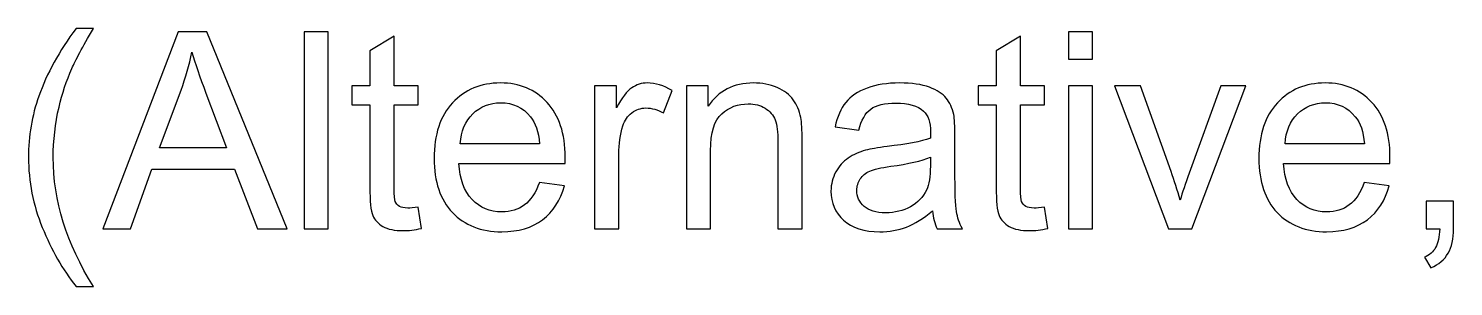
# Model space of a CAD drawing. Header units: centimetres. Extents: x 16 to 194, y -201 to 17.
# Drawn here: x 65.74 to 78.91, y -15.71 to -13.33 of the extents above; entities that cross this region are included whole.
import ezdxf

# ---------------------------------------------------------------- set-up
doc = ezdxf.new("R2010")
doc.units = ezdxf.units.CM
doc.header["$MEASUREMENT"] = 0
doc.layers.add('Layer 1', color=7, linetype='Continuous')

msp = doc.modelspace()

# ---------------------------------------------------------------- linework, layer by layer
at = {"layer": 'Layer 1', "color": 250}
for points, knots in [([(66.17965, -15.7135), (66.05688, -15.55814), (65.95274, -15.37653), (65.86765, -15.16825), (65.78256, -14.95997), (65.74023, -14.74407), (65.74023, -14.52097), (65.74023, -14.32412), (65.77198, -14.13574), (65.83548, -13.95582), (65.90999, -13.74669), (66.02471, -13.53841), (66.17965, -13.33098), (66.17965, -13.33098), (66.33967, -13.33098), (66.33967, -13.33098), (66.23976, -13.50285), (66.1733, -13.62562), (66.14113, -13.69928), (66.09075, -13.81316), (66.05096, -13.93211), (66.02217, -14.05615), (65.98661, -14.21067), (65.96883, -14.36603), (65.96883, -14.52224), (65.96883, -14.91975), (66.09244, -15.31684), (66.33967, -15.7135), (66.33967, -15.7135), (66.17965, -15.7135), (66.17965, -15.7135)], [0, 0, 0, 0, 0.1, 0.1, 0.1, 0.2, 0.2, 0.2, 0.3, 0.3, 0.3, 0.4, 0.4, 0.4, 0.5, 0.5, 0.5, 0.6, 0.6, 0.6, 0.7, 0.7, 0.7, 0.8, 0.8, 0.8, 0.9, 0.9, 0.9, 1, 1, 1, 1]), ([(66.4273, -15.1801), (66.4273, -15.1801), (67.12495, -13.36146), (67.12495, -13.36146), (67.12495, -13.36146), (67.38954, -13.36146), (67.38954, -13.36146), (67.38954, -13.36146), (68.12995, -15.1801), (68.12995, -15.1801), (68.12995, -15.1801), (67.85605, -15.1801), (67.85605, -15.1801), (67.85605, -15.1801), (67.64565, -14.62892), (67.64565, -14.62892), (67.64565, -14.62892), (66.87984, -14.62892), (66.87984, -14.62892), (66.87984, -14.62892), (66.68257, -15.1801), (66.68257, -15.1801), (66.68257, -15.1801), (66.4273, -15.1801), (66.4273, -15.1801)], [0, 0, 0, 0, 0.125, 0.125, 0.125, 0.25, 0.25, 0.25, 0.375, 0.375, 0.375, 0.5, 0.5, 0.5, 0.625, 0.625, 0.625, 0.75, 0.75, 0.75, 0.875, 0.875, 0.875, 1, 1, 1, 1]), ([(68.28785, -15.1801), (68.28785, -15.1801), (68.28785, -13.36146), (68.28785, -13.36146), (68.28785, -13.36146), (68.51137, -13.36146), (68.51137, -13.36146), (68.51137, -13.36146), (68.51137, -15.1801), (68.51137, -15.1801), (68.51137, -15.1801), (68.28785, -15.1801), (68.28785, -15.1801)], [0, 0, 0, 0, 0.25, 0.25, 0.25, 0.5, 0.5, 0.5, 0.75, 0.75, 0.75, 1, 1, 1, 1]), ([(69.34237, -14.98071), (69.34237, -14.98071), (69.37285, -15.17798), (69.37285, -15.17798), (69.3102, -15.19111), (69.25389, -15.19788), (69.20479, -15.19788), (69.12393, -15.19788), (69.06128, -15.18518), (69.0164, -15.15936), (68.97195, -15.13353), (68.94063, -15.10009), (68.92242, -15.05818), (68.90422, -15.01627), (68.89533, -14.92822), (68.89533, -14.79402), (68.89533, -14.79402), (68.89533, -14.03456), (68.89533, -14.03456), (68.89533, -14.03456), (68.73023, -14.03456), (68.73023, -14.03456), (68.73023, -14.03456), (68.73023, -13.86184), (68.73023, -13.86184), (68.73023, -13.86184), (68.89533, -13.86184), (68.89533, -13.86184), (68.89533, -13.86184), (68.89533, -13.53587), (68.89533, -13.53587), (68.89533, -13.53587), (69.11885, -13.40168), (69.11885, -13.40168), (69.11885, -13.40168), (69.11885, -13.86184), (69.11885, -13.86184), (69.11885, -13.86184), (69.34237, -13.86184), (69.34237, -13.86184), (69.34237, -13.86184), (69.34237, -14.03456), (69.34237, -14.03456), (69.34237, -14.03456), (69.11885, -14.03456), (69.11885, -14.03456), (69.11885, -14.03456), (69.11885, -14.80672), (69.11885, -14.80672), (69.11885, -14.87064), (69.12266, -14.91171), (69.1307, -14.92991), (69.13832, -14.94811), (69.15102, -14.96251), (69.1688, -14.97351), (69.18658, -14.9841), (69.21198, -14.9896), (69.245, -14.9896), (69.26956, -14.9896), (69.30215, -14.98664), (69.34237, -14.98071)], [0, 0, 0, 0, 0.05, 0.05, 0.05, 0.1, 0.1, 0.1, 0.15, 0.15, 0.15, 0.2, 0.2, 0.2, 0.25, 0.25, 0.25, 0.3, 0.3, 0.3, 0.35, 0.35, 0.35, 0.4, 0.4, 0.4, 0.45, 0.45, 0.45, 0.5, 0.5, 0.5, 0.55, 0.55, 0.55, 0.6, 0.6, 0.6, 0.65, 0.65, 0.65, 0.7, 0.7, 0.7, 0.75, 0.75, 0.75, 0.8, 0.8, 0.8, 0.85, 0.85, 0.85, 0.9, 0.9, 0.9, 0.95, 0.95, 0.95, 1, 1, 1, 1]), ([(75.13187, -14.98071), (75.13187, -14.98071), (75.16235, -15.17798), (75.16235, -15.17798), (75.0997, -15.19111), (75.04339, -15.19788), (74.99429, -15.19788), (74.91343, -15.19788), (74.85078, -15.18518), (74.8059, -15.15936), (74.76145, -15.13353), (74.73013, -15.10009), (74.71192, -15.05818), (74.69372, -15.01627), (74.68483, -14.92822), (74.68483, -14.79402), (74.68483, -14.79402), (74.68483, -14.03456), (74.68483, -14.03456), (74.68483, -14.03456), (74.51973, -14.03456), (74.51973, -14.03456), (74.51973, -14.03456), (74.51973, -13.86184), (74.51973, -13.86184), (74.51973, -13.86184), (74.68483, -13.86184), (74.68483, -13.86184), (74.68483, -13.86184), (74.68483, -13.53587), (74.68483, -13.53587), (74.68483, -13.53587), (74.90835, -13.40168), (74.90835, -13.40168), (74.90835, -13.40168), (74.90835, -13.86184), (74.90835, -13.86184), (74.90835, -13.86184), (75.13187, -13.86184), (75.13187, -13.86184), (75.13187, -13.86184), (75.13187, -14.03456), (75.13187, -14.03456), (75.13187, -14.03456), (74.90835, -14.03456), (74.90835, -14.03456), (74.90835, -14.03456), (74.90835, -14.80672), (74.90835, -14.80672), (74.90835, -14.87064), (74.91216, -14.91171), (74.9202, -14.92991), (74.92782, -14.94811), (74.94052, -14.96251), (74.9583, -14.97351), (74.97608, -14.9841), (75.00148, -14.9896), (75.0345, -14.9896), (75.05906, -14.9896), (75.09165, -14.98664), (75.13187, -14.98071)], [0, 0, 0, 0, 0.05, 0.05, 0.05, 0.1, 0.1, 0.1, 0.15, 0.15, 0.15, 0.2, 0.2, 0.2, 0.25, 0.25, 0.25, 0.3, 0.3, 0.3, 0.35, 0.35, 0.35, 0.4, 0.4, 0.4, 0.45, 0.45, 0.45, 0.5, 0.5, 0.5, 0.55, 0.55, 0.55, 0.6, 0.6, 0.6, 0.65, 0.65, 0.65, 0.7, 0.7, 0.7, 0.75, 0.75, 0.75, 0.8, 0.8, 0.8, 0.85, 0.85, 0.85, 0.9, 0.9, 0.9, 0.95, 0.95, 0.95, 1, 1, 1, 1]), ([(75.35243, -13.61546), (75.35243, -13.61546), (75.35243, -13.36146), (75.35243, -13.36146), (75.35243, -13.36146), (75.57595, -13.36146), (75.57595, -13.36146), (75.57595, -13.36146), (75.57595, -13.61546), (75.57595, -13.61546), (75.57595, -13.61546), (75.35243, -13.61546), (75.35243, -13.61546)], [0, 0, 0, 0, 0.25, 0.25, 0.25, 0.5, 0.5, 0.5, 0.75, 0.75, 0.75, 1, 1, 1, 1]), ([(66.95054, -14.43334), (66.95054, -14.43334), (67.5703, -14.43334), (67.5703, -14.43334), (67.5703, -14.43334), (67.38065, -13.92915), (67.38065, -13.92915), (67.3235, -13.7759), (67.28032, -13.64933), (67.25026, -13.54942), (67.22528, -13.66795), (67.19184, -13.78437), (67.14993, -13.89952), (67.14993, -13.89952), (66.95054, -14.43334), (66.95054, -14.43334)], [0, 0, 0, 0, 0.2, 0.2, 0.2, 0.4, 0.4, 0.4, 0.6, 0.6, 0.6, 0.8, 0.8, 0.8, 1, 1, 1, 1]), ([(70.46209, -14.75338), (70.46209, -14.75338), (70.69323, -14.78386), (70.69323, -14.78386), (70.65725, -14.91806), (70.58994, -15.02262), (70.49172, -15.0967), (70.39351, -15.17079), (70.2682, -15.20804), (70.11538, -15.20804), (69.92319, -15.20804), (69.77079, -15.14877), (69.65818, -15.03024), (69.54557, -14.91213), (69.48927, -14.74576), (69.48927, -14.53198), (69.48927, -14.311), (69.546, -14.13912), (69.65987, -14.0172), (69.77375, -13.89486), (69.92149, -13.8339), (70.1031, -13.8339), (70.27879, -13.8339), (70.4223, -13.89359), (70.53363, -14.01339), (70.64497, -14.1332), (70.70085, -14.30168), (70.70085, -14.51885), (70.70085, -14.53198), (70.70043, -14.55187), (70.69958, -14.57812), (70.69958, -14.57812), (69.71787, -14.57812), (69.71787, -14.57812), (69.72634, -14.72248), (69.76698, -14.83339), (69.84064, -14.91001), (69.91387, -14.98664), (70.00574, -15.02516), (70.11538, -15.02516), (70.19708, -15.02516), (70.26693, -15.00357), (70.32451, -14.96039), (70.3825, -14.91721), (70.42822, -14.84821), (70.46209, -14.75338)], [0, 0, 0, 0, 0.06666667, 0.06666667, 0.06666667, 0.13333333, 0.13333333, 0.13333333, 0.2, 0.2, 0.2, 0.26666667, 0.26666667, 0.26666667, 0.33333333, 0.33333333, 0.33333333, 0.4, 0.4, 0.4, 0.46666667, 0.46666667, 0.46666667, 0.53333333, 0.53333333, 0.53333333, 0.6, 0.6, 0.6, 0.66666667, 0.66666667, 0.66666667, 0.73333333, 0.73333333, 0.73333333, 0.8, 0.8, 0.8, 0.86666667, 0.86666667, 0.86666667, 0.93333333, 0.93333333, 0.93333333, 1, 1, 1, 1]), ([(70.97305, -15.1801), (70.97305, -15.1801), (70.97305, -13.86184), (70.97305, -13.86184), (70.97305, -13.86184), (71.17371, -13.86184), (71.17371, -13.86184), (71.17371, -13.86184), (71.17371, -14.06377), (71.17371, -14.06377), (71.22493, -13.97021), (71.27235, -13.90841), (71.31595, -13.87877), (71.35955, -13.84872), (71.40739, -13.8339), (71.45946, -13.8339), (71.53481, -13.8339), (71.61144, -13.85761), (71.68933, -13.9046), (71.68933, -13.9046), (71.60974, -14.11076), (71.60974, -14.11076), (71.55556, -14.08028), (71.50137, -14.06504), (71.44718, -14.06504), (71.3985, -14.06504), (71.3549, -14.07986), (71.31637, -14.10907), (71.27785, -14.13828), (71.25033, -14.17892), (71.23382, -14.23099), (71.20885, -14.31015), (71.19657, -14.39693), (71.19657, -14.49134), (71.19657, -14.49134), (71.19657, -15.1801), (71.19657, -15.1801), (71.19657, -15.1801), (70.97305, -15.1801), (70.97305, -15.1801)], [0, 0, 0, 0, 0.07692308, 0.07692308, 0.07692308, 0.15384615, 0.15384615, 0.15384615, 0.23076923, 0.23076923, 0.23076923, 0.30769231, 0.30769231, 0.30769231, 0.38461538, 0.38461538, 0.38461538, 0.46153846, 0.46153846, 0.46153846, 0.53846154, 0.53846154, 0.53846154, 0.61538462, 0.61538462, 0.61538462, 0.69230769, 0.69230769, 0.69230769, 0.76923077, 0.76923077, 0.76923077, 0.84615385, 0.84615385, 0.84615385, 0.92307692, 0.92307692, 0.92307692, 1, 1, 1, 1]), ([(71.82141, -15.1801), (71.82141, -15.1801), (71.82141, -13.86184), (71.82141, -13.86184), (71.82141, -13.86184), (72.02207, -13.86184), (72.02207, -13.86184), (72.02207, -13.86184), (72.02207, -14.04895), (72.02207, -14.04895), (72.11859, -13.90544), (72.25829, -13.8339), (72.44075, -13.8339), (72.52033, -13.8339), (72.59315, -13.84829), (72.65961, -13.87666), (72.72607, -13.90502), (72.77603, -13.9427), (72.80905, -13.98884), (72.84207, -14.03498), (72.86535, -14.09002), (72.87847, -14.15352), (72.88652, -14.195), (72.89075, -14.26739), (72.89075, -14.37069), (72.89075, -14.37069), (72.89075, -15.1801), (72.89075, -15.1801), (72.89075, -15.1801), (72.66723, -15.1801), (72.66723, -15.1801), (72.66723, -15.1801), (72.66723, -14.37915), (72.66723, -14.37915), (72.66723, -14.28814), (72.65876, -14.21998), (72.64141, -14.17511), (72.62405, -14.13023), (72.59315, -14.09425), (72.54912, -14.06716), (72.50509, -14.04049), (72.45302, -14.02694), (72.39376, -14.02694), (72.29893, -14.02694), (72.21723, -14.057), (72.14822, -14.11753), (72.07922, -14.17765), (72.04493, -14.29237), (72.04493, -14.46086), (72.04493, -14.46086), (72.04493, -15.1801), (72.04493, -15.1801), (72.04493, -15.1801), (71.82141, -15.1801), (71.82141, -15.1801)], [0, 0, 0, 0, 0.05555556, 0.05555556, 0.05555556, 0.11111111, 0.11111111, 0.11111111, 0.16666667, 0.16666667, 0.16666667, 0.22222222, 0.22222222, 0.22222222, 0.27777778, 0.27777778, 0.27777778, 0.33333333, 0.33333333, 0.33333333, 0.38888889, 0.38888889, 0.38888889, 0.44444444, 0.44444444, 0.44444444, 0.5, 0.5, 0.5, 0.55555556, 0.55555556, 0.55555556, 0.61111111, 0.61111111, 0.61111111, 0.66666667, 0.66666667, 0.66666667, 0.72222222, 0.72222222, 0.72222222, 0.77777778, 0.77777778, 0.77777778, 0.83333333, 0.83333333, 0.83333333, 0.88888889, 0.88888889, 0.88888889, 0.94444444, 0.94444444, 0.94444444, 1, 1, 1, 1]), ([(74.09513, -15.015), (74.01216, -15.0857), (73.93215, -15.13523), (73.85552, -15.16444), (73.7789, -15.19365), (73.69677, -15.20804), (73.60872, -15.20804), (73.46394, -15.20804), (73.3526, -15.1729), (73.27471, -15.10221), (73.19682, -15.03193), (73.15787, -14.94176), (73.15787, -14.83212), (73.15787, -14.76777), (73.17269, -14.70893), (73.2019, -14.65559), (73.23153, -14.60225), (73.27005, -14.55992), (73.31747, -14.52774), (73.3653, -14.49557), (73.41864, -14.47102), (73.47833, -14.45451), (73.52236, -14.44308), (73.58882, -14.43207), (73.6773, -14.42106), (73.85764, -14.3999), (73.99099, -14.37407), (74.07608, -14.34444), (74.07693, -14.31396), (74.07735, -14.29449), (74.07735, -14.28644), (74.07735, -14.19585), (74.05618, -14.13193), (74.01385, -14.09467), (73.9567, -14.0443), (73.87161, -14.01932), (73.759, -14.01932), (73.65359, -14.01932), (73.5757, -14.03795), (73.52575, -14.07478), (73.47537, -14.11161), (73.43854, -14.1768), (73.41441, -14.27078), (73.41441, -14.27078), (73.19597, -14.2403), (73.19597, -14.2403), (73.21587, -14.14674), (73.24846, -14.07097), (73.29418, -14.01339), (73.3399, -13.95582), (73.40594, -13.91179), (73.4923, -13.88047), (73.57824, -13.84956), (73.67857, -13.8339), (73.79202, -13.8339), (73.90463, -13.8339), (73.99649, -13.84702), (74.06719, -13.87369), (74.13746, -13.90036), (74.18953, -13.93338), (74.22255, -13.9736), (74.25557, -14.01382), (74.27886, -14.06462), (74.2924, -14.126), (74.2996, -14.1641), (74.30341, -14.23268), (74.30341, -14.33132), (74.30341, -14.33132), (74.30341, -14.62765), (74.30341, -14.62765), (74.30341, -14.83466), (74.30807, -14.96547), (74.31738, -15.02093), (74.32627, -15.07638), (74.3449, -15.1293), (74.37199, -15.1801), (74.37199, -15.1801), (74.13831, -15.1801), (74.13831, -15.1801), (74.11587, -15.13311), (74.10148, -15.07808), (74.09513, -15.015)], [0, 0, 0, 0, 0.03703704, 0.03703704, 0.03703704, 0.07407407, 0.07407407, 0.07407407, 0.11111111, 0.11111111, 0.11111111, 0.14814815, 0.14814815, 0.14814815, 0.18518519, 0.18518519, 0.18518519, 0.22222222, 0.22222222, 0.22222222, 0.25925926, 0.25925926, 0.25925926, 0.2962963, 0.2962963, 0.2962963, 0.33333333, 0.33333333, 0.33333333, 0.37037037, 0.37037037, 0.37037037, 0.40740741, 0.40740741, 0.40740741, 0.44444444, 0.44444444, 0.44444444, 0.48148148, 0.48148148, 0.48148148, 0.51851852, 0.51851852, 0.51851852, 0.55555556, 0.55555556, 0.55555556, 0.59259259, 0.59259259, 0.59259259, 0.62962963, 0.62962963, 0.62962963, 0.66666667, 0.66666667, 0.66666667, 0.7037037, 0.7037037, 0.7037037, 0.74074074, 0.74074074, 0.74074074, 0.77777778, 0.77777778, 0.77777778, 0.81481481, 0.81481481, 0.81481481, 0.85185185, 0.85185185, 0.85185185, 0.88888889, 0.88888889, 0.88888889, 0.92592593, 0.92592593, 0.92592593, 0.96296296, 0.96296296, 0.96296296, 1, 1, 1, 1]), ([(75.35243, -15.1801), (75.35243, -15.1801), (75.35243, -13.86184), (75.35243, -13.86184), (75.35243, -13.86184), (75.57595, -13.86184), (75.57595, -13.86184), (75.57595, -13.86184), (75.57595, -15.1801), (75.57595, -15.1801), (75.57595, -15.1801), (75.35243, -15.1801), (75.35243, -15.1801)], [0, 0, 0, 0, 0.25, 0.25, 0.25, 0.5, 0.5, 0.5, 0.75, 0.75, 0.75, 1, 1, 1, 1]), ([(76.27699, -15.1801), (76.27699, -15.1801), (75.77957, -13.86184), (75.77957, -13.86184), (75.77957, -13.86184), (76.01875, -13.86184), (76.01875, -13.86184), (76.01875, -13.86184), (76.30069, -14.65136), (76.30069, -14.65136), (76.33117, -14.73645), (76.35954, -14.82492), (76.38536, -14.91679), (76.40526, -14.84736), (76.43277, -14.76396), (76.46876, -14.66617), (76.46876, -14.66617), (76.7617, -13.86184), (76.7617, -13.86184), (76.7617, -13.86184), (76.99115, -13.86184), (76.99115, -13.86184), (76.99115, -13.86184), (76.49204, -15.1801), (76.49204, -15.1801), (76.49204, -15.1801), (76.27699, -15.1801), (76.27699, -15.1801)], [0, 0, 0, 0, 0.11111111, 0.11111111, 0.11111111, 0.22222222, 0.22222222, 0.22222222, 0.33333333, 0.33333333, 0.33333333, 0.44444444, 0.44444444, 0.44444444, 0.55555556, 0.55555556, 0.55555556, 0.66666667, 0.66666667, 0.66666667, 0.77777778, 0.77777778, 0.77777778, 0.88888889, 0.88888889, 0.88888889, 1, 1, 1, 1]), ([(78.08589, -14.75338), (78.08589, -14.75338), (78.31703, -14.78386), (78.31703, -14.78386), (78.28105, -14.91806), (78.21374, -15.02262), (78.11552, -15.0967), (78.01731, -15.17079), (77.892, -15.20804), (77.73918, -15.20804), (77.54699, -15.20804), (77.39459, -15.14877), (77.28198, -15.03024), (77.16937, -14.91213), (77.11307, -14.74576), (77.11307, -14.53198), (77.11307, -14.311), (77.1698, -14.13912), (77.28367, -14.0172), (77.39755, -13.89486), (77.54529, -13.8339), (77.7269, -13.8339), (77.90259, -13.8339), (78.0461, -13.89359), (78.15743, -14.01339), (78.26877, -14.1332), (78.32465, -14.30168), (78.32465, -14.51885), (78.32465, -14.53198), (78.32423, -14.55187), (78.32338, -14.57812), (78.32338, -14.57812), (77.34167, -14.57812), (77.34167, -14.57812), (77.35014, -14.72248), (77.39078, -14.83339), (77.46444, -14.91001), (77.53767, -14.98664), (77.62954, -15.02516), (77.73918, -15.02516), (77.82088, -15.02516), (77.89073, -15.00357), (77.94831, -14.96039), (78.0063, -14.91721), (78.05202, -14.84821), (78.08589, -14.75338)], [0, 0, 0, 0, 0.06666667, 0.06666667, 0.06666667, 0.13333333, 0.13333333, 0.13333333, 0.2, 0.2, 0.2, 0.26666667, 0.26666667, 0.26666667, 0.33333333, 0.33333333, 0.33333333, 0.4, 0.4, 0.4, 0.46666667, 0.46666667, 0.46666667, 0.53333333, 0.53333333, 0.53333333, 0.6, 0.6, 0.6, 0.66666667, 0.66666667, 0.66666667, 0.73333333, 0.73333333, 0.73333333, 0.8, 0.8, 0.8, 0.86666667, 0.86666667, 0.86666667, 0.93333333, 0.93333333, 0.93333333, 1, 1, 1, 1]), ([(69.73057, -14.39524), (69.73057, -14.39524), (70.46463, -14.39524), (70.46463, -14.39524), (70.45489, -14.28433), (70.42653, -14.20135), (70.38039, -14.1459), (70.30969, -14.05996), (70.2174, -14.01678), (70.10437, -14.01678), (70.00193, -14.01678), (69.91599, -14.05107), (69.84614, -14.11965), (69.77671, -14.18823), (69.73819, -14.28009), (69.73057, -14.39524)], [0, 0, 0, 0, 0.2, 0.2, 0.2, 0.4, 0.4, 0.4, 0.6, 0.6, 0.6, 0.8, 0.8, 0.8, 1, 1, 1, 1]), ([(77.35437, -14.39524), (77.35437, -14.39524), (78.08843, -14.39524), (78.08843, -14.39524), (78.07869, -14.28433), (78.05033, -14.20135), (78.00419, -14.1459), (77.93349, -14.05996), (77.8412, -14.01678), (77.72817, -14.01678), (77.62573, -14.01678), (77.53979, -14.05107), (77.46994, -14.11965), (77.40051, -14.18823), (77.36199, -14.28009), (77.35437, -14.39524)], [0, 0, 0, 0, 0.2, 0.2, 0.2, 0.4, 0.4, 0.4, 0.6, 0.6, 0.6, 0.8, 0.8, 0.8, 1, 1, 1, 1]), ([(74.07735, -14.5197), (73.99607, -14.55272), (73.87415, -14.58066), (73.71159, -14.60352), (73.6193, -14.61664), (73.55411, -14.63146), (73.51601, -14.64797), (73.47791, -14.66448), (73.4487, -14.68861), (73.42796, -14.71994), (73.40721, -14.75169), (73.39663, -14.78682), (73.39663, -14.82577), (73.39663, -14.88461), (73.41907, -14.93414), (73.46436, -14.97351), (73.50966, -15.01288), (73.5757, -15.03278), (73.66248, -15.03278), (73.74842, -15.03278), (73.82504, -15.01415), (73.89235, -14.97648), (73.95924, -14.93922), (74.00877, -14.888), (74.0401, -14.82323), (74.06423, -14.77285), (74.07608, -14.69877), (74.07608, -14.60098), (74.07608, -14.60098), (74.07735, -14.5197), (74.07735, -14.5197)], [0, 0, 0, 0, 0.1, 0.1, 0.1, 0.2, 0.2, 0.2, 0.3, 0.3, 0.3, 0.4, 0.4, 0.4, 0.5, 0.5, 0.5, 0.6, 0.6, 0.6, 0.7, 0.7, 0.7, 0.8, 0.8, 0.8, 0.9, 0.9, 0.9, 1, 1, 1, 1]), ([(78.65781, -15.1801), (78.65781, -15.1801), (78.65781, -14.9261), (78.65781, -14.9261), (78.65781, -14.9261), (78.91181, -14.9261), (78.91181, -14.9261), (78.91181, -14.9261), (78.91181, -15.1801), (78.91181, -15.1801), (78.91181, -15.27366), (78.8953, -15.34943), (78.86186, -15.40701), (78.82884, -15.46458), (78.77592, -15.50945), (78.70353, -15.54078), (78.70353, -15.54078), (78.64257, -15.44426), (78.64257, -15.44426), (78.68998, -15.42352), (78.7247, -15.39304), (78.74671, -15.35324), (78.76915, -15.31303), (78.78185, -15.25545), (78.78439, -15.1801), (78.78439, -15.1801), (78.65781, -15.1801), (78.65781, -15.1801)], [0, 0, 0, 0, 0.11111111, 0.11111111, 0.11111111, 0.22222222, 0.22222222, 0.22222222, 0.33333333, 0.33333333, 0.33333333, 0.44444444, 0.44444444, 0.44444444, 0.55555556, 0.55555556, 0.55555556, 0.66666667, 0.66666667, 0.66666667, 0.77777778, 0.77777778, 0.77777778, 0.88888889, 0.88888889, 0.88888889, 1, 1, 1, 1])]:
    msp.add_open_spline(points, degree=3, knots=knots, dxfattribs=at)

doc.saveas('drawing.dxf')
